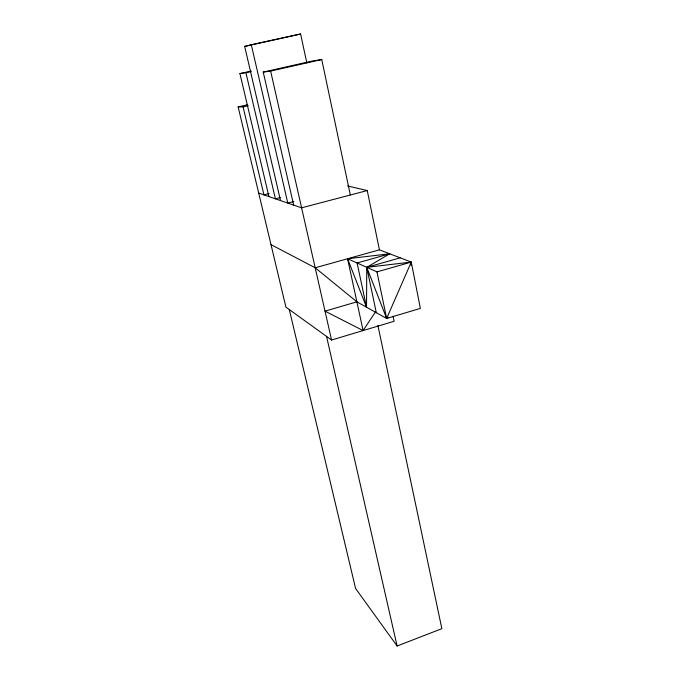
<?xml version="1.0" encoding="UTF-8"?>
<svg xmlns="http://www.w3.org/2000/svg" width="680" height="680" viewBox="0 0 680 680"><rect width="100%" height="100%" fill="white"/><g stroke="black" fill="none" stroke-linecap="round" stroke-linejoin="round"><path stroke-width="1.02" d="M411.111 265.234L411.273 262.089L376.966 271.881L347.582 258.74L366.528 307.232L366.758 267.317L389.742 253.801L347.582 258.74L363.094 330.565L325.014 311.142L356.889 301.835L386.639 318.469L420.368 308.397L411.273 262.089L379.431 249.832L315.197 267.801L270.997 244.63M363.094 330.565L375.368 312.069M388.374 317.279L386.639 318.469L366.758 267.317L400.214 257.83M289.306 309.57L355.589 588.481L397.103 646L441.856 628.677L377.91 325.49M247.46 104.746L238.144 106.913L285.906 307.113L331.559 340.025L394.111 321.266L393.057 316.157M389.742 253.801L357.094 262.99L366.528 307.232M379.431 249.832L367.251 190.561L301.606 207.825L258.697 193.06M293.862 201.484L287.784 203.073L251.294 44.727L300.594 34L306.825 62.9M280.491 197.498L275.409 198.815L245.922 72.726L239.921 73.584L268.914 196.571M269.05 193.545L263.942 194.862L243.083 106.913L238.144 106.913M280.517 200.566L244.681 46.419L251.294 44.727M300.594 34L244.681 46.419M243.083 106.913L248.243 105.715M293.658 205.088L263.228 72.088L313.029 60.86L321.759 59.542L350.327 195.007M263.228 72.088L270.623 71.077L321.759 59.542M239.921 73.584L251.09 71.077M245.922 72.726L251.005 71.587M347.591 185.971L367.251 190.561M315.197 267.801L356.889 301.835M326.553 336.413L397.103 646M270.623 71.077L331.559 340.025M376.312 312.698L366.758 267.317L411.273 262.089L386.639 318.469L376.966 271.881"/></g></svg>
